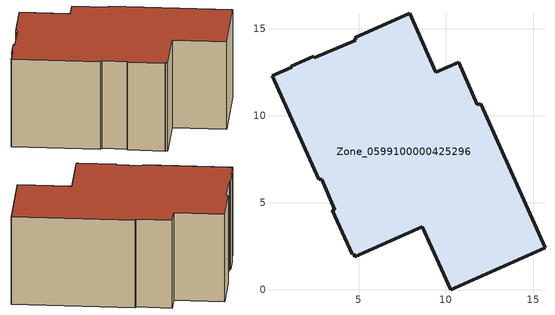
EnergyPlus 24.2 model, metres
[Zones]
Zone_0599100000425296
 floor ground (C_G): 9.43,12.49 10.74,13.07 11.81,10.63 12,10.68 15.69,2.43 10.28,0 8.65,3.64 4.78,1.9 4.7,2.07 4.63,2.04 3.49,4.57 3.62,4.6 2.86,6.35 2.69,6.34 0.02,12.28 1.17,12.77 1.14,12.84 2.42,13.41 2.46,13.32 4.82,14.34 4.76,14.47 7.92,15.89 z0
 wall outside (C_F): 7.92,15.89 4.76,14.47 4.82,14.34 2.46,13.32 2.42,13.41 1.14,12.84 1.17,12.77 0.02,12.28 2.69,6.34 2.86,6.35 3.62,4.6 3.49,4.57 4.63,2.04 4.7,2.07 4.78,1.9 8.65,3.64 10.28,0 15.69,2.43 12,10.68 11.81,10.63 10.74,13.07 9.43,12.49 7.92,15.89 z0:6.93
 roof outside (C_R): 2.46,13.32 2.42,13.41 1.14,12.84 1.17,12.77 0.02,12.28 2.69,6.34 2.86,6.35 3.62,4.6 3.49,4.57 4.63,2.04 4.7,2.07 4.78,1.9 8.65,3.64 10.28,0 15.69,2.43 12,10.68 11.81,10.63 10.74,13.07 9.43,12.49 7.92,15.89 4.76,14.47 4.82,14.34 z6.93
[BUILDING]
Pand.0599100000425296: North Axis=0; Terrain=City; Loads Convergence Tolerance Value=0.04; Temperature Convergence Tolerance Value=0.4; Solar Distribution=FullExterior; Maximum Number of Warmup Days=25; Minimum Number of Warmup Days=1
[Site:Location]
Rotterdam.The.Hague.AP_ZH_NLD Design_Conditions: Latitude=51.96; Longitude=4.45; Time Zone=1; Elevation=-4.5
[SITE:GROUNDTEMPERATURE:BUILDINGSURFACE]
18, 18, 18, 18, 18, 18, 18, 18, 18, 18, 18, 18
[MATERIAL] Thermal Absorptance=0.9; Solar Absorptance=0.7; Visible Absorptance=0.7
Name | Roughness | Thickness | Conductivity | Density | Specific Heat
G.D.1992-2005 | MediumSmooth | 0.15 | 0.06 | 540 | 1210
F.D.1992-2005 | Rough | 0.3 | 0.12 | 1920 | 840
R.D.1992-2005 | MediumRough | 0.2 | 0.08 | 1500 | 1000
[CONSTRUCTION]
C_G: G.D.1992-2005
C_F: F.D.1992-2005
C_R: R.D.1992-2005
[ZONE]
Zone_0599100000425296: Type=1; Multiplier=1; Ceiling Height=Autocalculate; Volume=Autocalculate; Floor Area=autocalculate; Part of Total Floor Area=Yes
[ZONEINFILTRATION:DESIGNFLOWRATE]
Infil_Zone_0599100000425296: Zone or ZoneList or Space or SpaceList=Zone_0599100000425296; Schedule=AlwaysOn; Design Flow Rate Calculation Method=Flow/Area; Flow Rate per Floor Area=0.0021; Constant Term Coefficient=1; Temperature Term Coefficient=0; Velocity Term Coefficient=0; Velocity Squared Term Coefficient=0
[HVACTEMPLATE:ZONE:IDEALLOADSAIRSYSTEM]
Zone_0599100000425296: Maximum Heating Supply Air Temperature=50; Minimum Cooling Supply Air Temperature=13; Maximum Heating Supply Air Humidity Ratio=0.0156; Minimum Cooling Supply Air Humidity Ratio=0.0077; Heating Limit=NoLimit; Cooling Limit=NoLimit; Dehumidification Control Type=ConstantSensibleHeatRatio; Cooling Sensible Heat Ratio=0.7; Dehumidification Setpoint=60; Humidification Control Type=None; Humidification Setpoint=30; Outdoor Air Method=None; Outdoor Air Flow Rate per Person=0.00944; Outdoor Air Flow Rate per Zone Floor Area=0; Outdoor Air Flow Rate per Zone=0; Demand Controlled Ventilation Type=None; Outdoor Air Economizer Type=NoEconomizer; Heat Recovery Type=None; Sensible Heat Recovery Effectiveness=0.7; Latent Heat Recovery Effectiveness=0.65
[ZONECONTROL:THERMOSTAT]
ThermostatControl_Zone_0599100000425296: Zone or ZoneList=Zone_0599100000425296; Control Type Schedule=DualSetpointControlType; Control 1=Thermostat_Zone_0599100000425296; Temperature Difference Between Cutout And Setpoint=0
[THERMOSTATSETPOINT:DUALSETPOINT]
Thermostat_Zone_0599100000425296: Heating Setpoint Temperature Schedule=HeatingSetpoint_Zone_0599100000425296; Cooling Setpoint Temperature Schedule=CoolingSetpoint_Zone_0599100000425296
[SCHEDULE:COMPACT]
HeatingSetpoint_Zone_0599100000425296: Through: 12/31, For: AllDays, Until: 24:00, 21
CoolingSetpoint_Zone_0599100000425296: Through: 12/31, For: AllDays, Until: 24:00, 24
DualSetpointControlType: Through: 12/31, For: AllDays, Until: 24:00, 4
AlwaysOn: Through: 12/31, For: AllDays, Until: 24:00, 1
